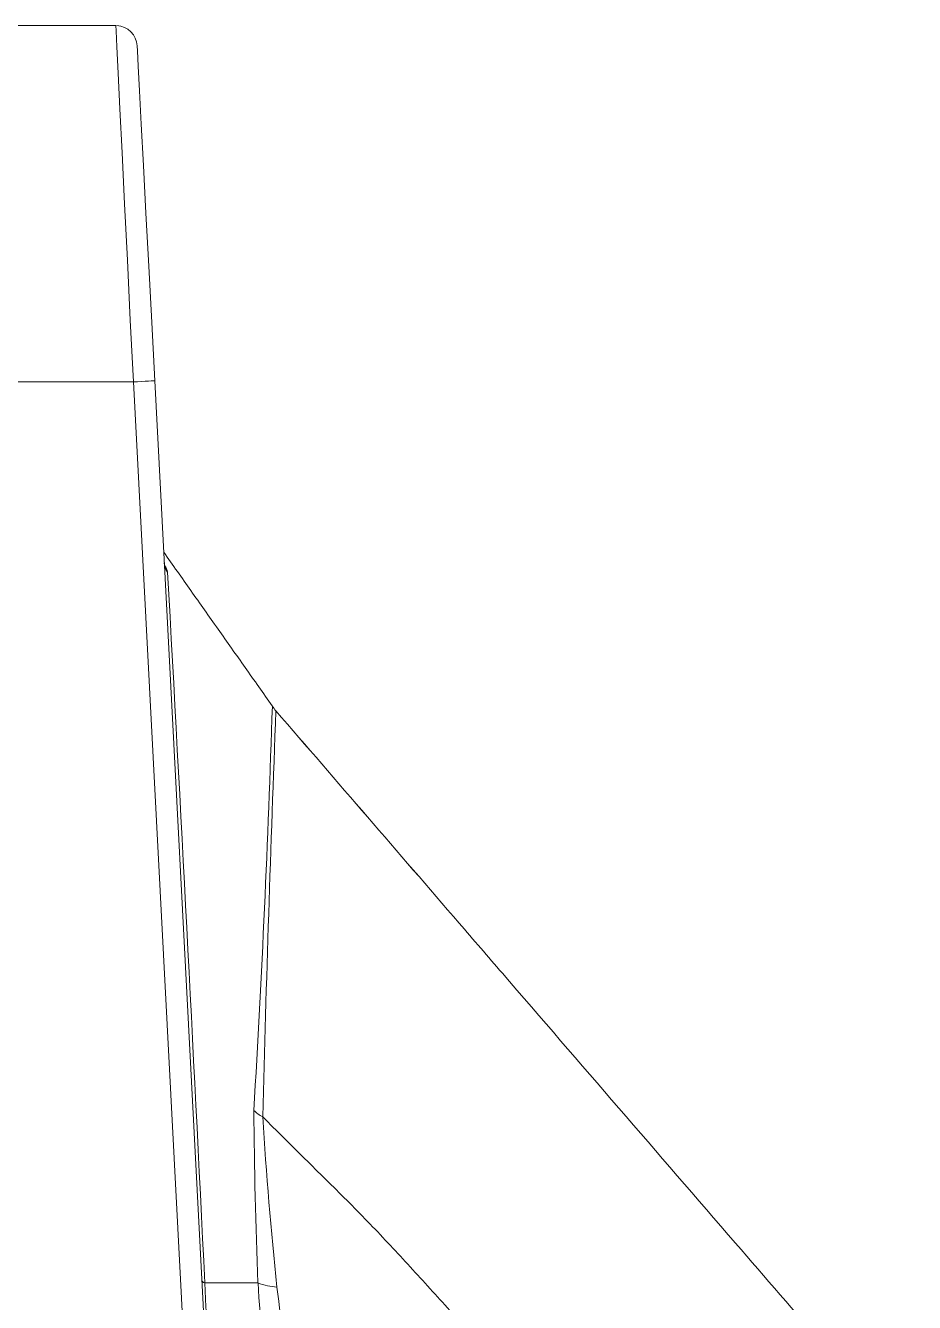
# Model space of a CAD drawing. Extents: x 9.3 to 87, y 1.1 to 68.8.
# Drawn here: x 40.941 to 42.188, y 60.681 to 62.473 of the extents above; entities that cross this region are included whole.
import ezdxf

# ---------------------------------------------------------------- set-up
doc = ezdxf.new("R2010")
doc.units = 0
doc.header["$MEASUREMENT"] = 0
doc.linetypes.add('SLD-Solid', pattern=[0])
doc.layers.add('OBJECT', color=7, linetype='CONTINUOUS')

msp = doc.modelspace()

# ---------------------------------------------------------------- linework, layer by layer
at = {"layer": 'OBJECT', "linetype": 'SLD-Solid', "lineweight": 15}
for p, q in [((41.0681, 62.4725), (40.7315, 62.4725)), ((41.1226, 61.9741), (41.2151, 60.2098)), ((41.0927, 61.9725), (40.7315, 61.9725)), ((41.1852, 60.2082), (41.0927, 61.9725))]:
    msp.add_line(p, q, dxfattribs=at)
at = {"layer": 'OBJECT', "linetype": 'SLD-Solid', "lineweight": 15, "flags": 128}
for points in [[(41.0927, 61.9725), (41.0884, 62.0593), (41.0843, 62.1435), (41.0804, 62.2225), (41.0769, 62.2939), (41.0738, 62.3555), (41.0714, 62.4055), (41.0695, 62.4424), (41.0684, 62.4649), (41.0681, 62.4725)], [(41.098, 62.4441), (41.0984, 62.4369), (41.0995, 62.4157), (41.1013, 62.3811), (41.1038, 62.3341), (41.1068, 62.2762), (41.1103, 62.2091), (41.1142, 62.1348), (41.1184, 62.0557), (41.1226, 61.9741)], [(41.1226, 61.9741), (41.1221, 61.974), (41.1204, 61.974), (41.1176, 61.9738), (41.1139, 61.9736), (41.1093, 61.9734), (41.1042, 61.9731), (41.0985, 61.9728), (41.0927, 61.9725)], [(41.1369, 61.7136), (41.137, 61.7135), (41.1365, 61.7151), (41.1362, 61.7185)]]:
    msp.add_lwpolyline(points, dxfattribs=at)
at = {"layer": 'OBJECT', "linetype": 'SLD-Solid', "lineweight": 15}
for centre, radius, start, end in [((41.0681, 62.4425), 0.03, 3, 87.6404), ((41.1604, 61.7197), 0.0244, 183.0336, 215.9914), ((41.1142, 61.6993), 0.0272, 12.9985, 34.1793), ((-121.6692, 52.6956), 163.059, 2.816605, 3.167482), ((21.1207, 62.1578), 20.177, 356.56928, 358.18231), ((81.2034, 59.9336), 39.9419, 177.73674, 178.55436), ((50.1433, 61.0426), 8.8823, 180.59527, 182.15713), ((46.5795, 61.265), 5.3153, 183.4929, 186.0769), ((71.0531, 85.8278), 38.4179, 220.72269, 221.29302), ((41.3015, 60.7994), 0.0973, 249.5026, 265.6942), ((43.3544, 60.8333), 2.0907, 183.4292, 192.4077), ((43.4831, 60.9631), 2.2045, 186.7926, 194.9931)]:
    msp.add_arc(centre, radius, start, end, dxfattribs=at)
for points, degree in [([(41.2875, 61.5178), (41.1353, 61.7335)], 1), ([(41.2926, 61.5109), (41.2907, 61.5131), (41.289, 61.5154), (41.2875, 61.5178)], 3), ([(41.2926, 61.511), (41.3782, 61.4117), (41.4638, 61.3125), (41.5494, 61.2132)], 3), ([(41.5494, 61.2132), (41.4638, 61.3124), (41.3782, 61.4117), (41.2926, 61.5109)], 3), ([(41.2615, 60.9503), (41.265, 60.9469), (41.2693, 60.9438), (41.2741, 60.9412)], 3), ([(41.1927, 60.7083), (41.1902, 60.7093), (41.1889, 60.7105), (41.1888, 60.7118)], 3), ([(41.1928, 60.7082), (41.1928, 60.7083), (41.1927, 60.7083), (41.1927, 60.7083)], 3), ([(41.2571, 60.7082), (41.2363, 60.7082), (41.2149, 60.7082), (41.1928, 60.7082)], 3), ([(41.2571, 60.7082), (41.2605, 60.7082), (41.2639, 60.7082), (41.2673, 60.7082)], 3), ([(41.2673, 60.7082), (41.2673, 60.7082), (41.2673, 60.7082), (41.2674, 60.7082)], 3)]:
    msp.add_open_spline(points, degree=degree, dxfattribs=at)
for points, knots in [([(41.937, 60.764), (41.8281, 60.8903), (41.7191, 61.0165), (41.6101, 61.1428), (41.5899, 61.1663), (41.5696, 61.1897), (41.5494, 61.2132)], [0, 0, 0, 0, 0.01271374, 0.01271374, 0.01271374, 0.01507616, 0.01507616, 0.01507616, 0.01507616]), ([(41.5494, 61.2132), (41.5696, 61.1897), (41.5899, 61.1663), (41.6101, 61.1428), (41.7191, 61.0165), (41.8281, 60.8903), (41.937, 60.764)], [0, 0, 0, 0, 0.00236285, 0.00236285, 0.00236285, 0.01507617, 0.01507617, 0.01507617, 0.01507617]), ([(41.2741, 60.9412), (41.2938, 60.9216), (41.3134, 60.9021), (41.3527, 60.8631), (41.3725, 60.8437), (41.4115, 60.8046), (41.4307, 60.7848), (41.4683, 60.7446), (41.4868, 60.7243), (41.5238, 60.6837), (41.5423, 60.6633), (41.5794, 60.6229), (41.5982, 60.6029), (41.6359, 60.5631), (41.6549, 60.5432), (41.6927, 60.5035), (41.7116, 60.4837), (41.8064, 60.3848), (41.8824, 60.3061), (41.9775, 60.2079), (41.9965, 60.1883), (42.0345, 60.1491), (42.0535, 60.1295), (42.1102, 60.0704), (42.1477, 60.0307), (42.1857, 59.9917)], [0, 0, 0, 0, 0.0625, 0.0625, 0.125, 0.125, 0.1875, 0.1875, 0.25, 0.25, 0.3125, 0.3125, 0.375, 0.375, 0.4375, 0.4375, 0.5, 0.5, 0.75, 0.75, 0.8125, 0.8125, 0.875, 0.875, 1, 1, 1, 1]), ([(41.1927, 60.7083), (41.1927, 60.7083), (41.1927, 60.7083), (41.1927, 60.7082), (41.1927, 60.7082), (41.1927, 60.7082), (41.1927, 60.7082)], [0, 0, 0, 0, 0.000002904772, 0.000002904772, 0.000002904772, 0.000002964772, 0.000002964772, 0.000002964772, 0.000002964772]), ([(41.1927, 60.7082), (41.1991, 60.5892), (41.2055, 60.4695), (41.2184, 60.2291), (41.2249, 60.1084), (41.2313, 59.9874)], [0, 0, 0, 0, 0.5, 0.5, 1, 1, 1, 1])]:
    msp.add_open_spline(points, degree=3, knots=knots, dxfattribs=at)

doc.saveas('drawing.dxf')
